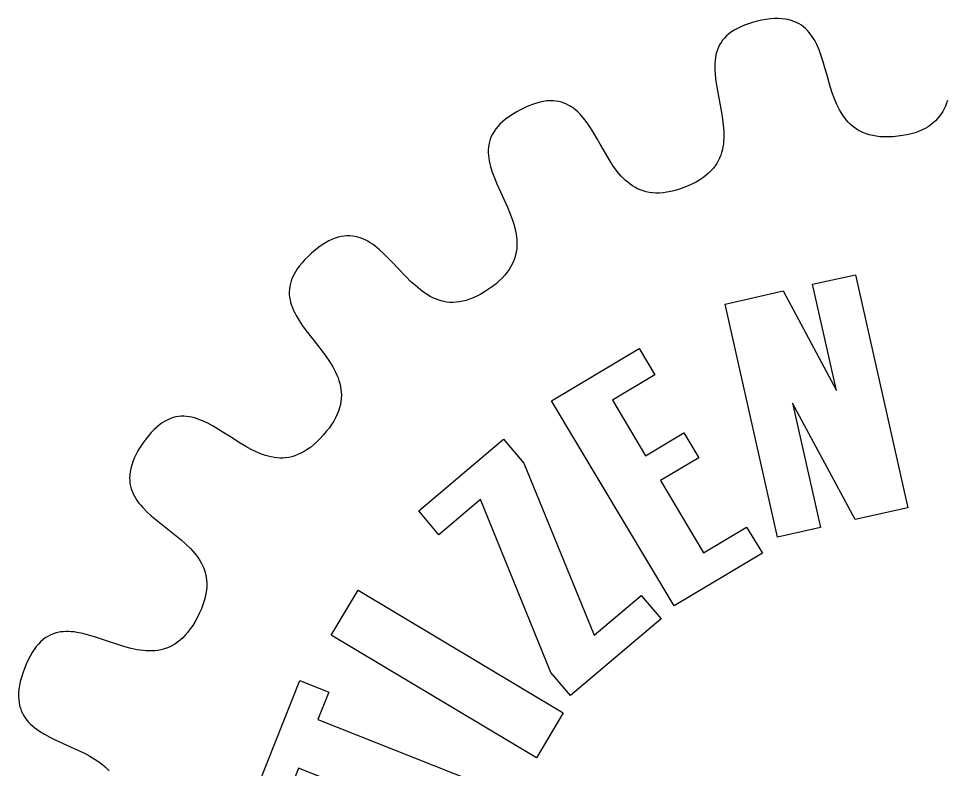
# Model space of a CAD drawing. Extents: x 6 to 265, y -82 to 305.
# Drawn here: x 16.7 to 128, y 211.4 to 301.5 of the extents above; entities that cross this region are included whole.
import ezdxf

# ---------------------------------------------------------------- set-up
doc = ezdxf.new("R2010")
doc.units = 0
doc.layers.add('PAGR', color=18, linetype='CONTINUOUS')

msp = doc.modelspace()

# ---------------------------------------------------------------- linework, layer by layer
at = {"layer": 'PAGR'}
msp.add_lwpolyline([(128.06, 291.65), (127.94, 291.31), (127.81, 290.98), (127.66, 290.66), (127.49, 290.34), (127.3, 290.04), (127.1, 289.75), (126.87, 289.48), (126.62, 289.21), (126.34, 288.96), (126.05, 288.72), (125.72, 288.5), (125.37, 288.29), (125, 288.11), (124.59, 287.93), (124.16, 287.78), (123.69, 287.64), (123.19, 287.52), (122.66, 287.43), (122.09, 287.35), (121.52, 287.3), (120.98, 287.27), (120.47, 287.27), (119.98, 287.3), (119.52, 287.35), (119.09, 287.43), (118.68, 287.53), (118.29, 287.65), (117.92, 287.8), (117.58, 287.96), (117.26, 288.14), (116.95, 288.35), (116.67, 288.57), (116.4, 288.8), (116.15, 289.05), (115.92, 289.32), (115.7, 289.6), (115.49, 289.89), (115.3, 290.2), (115.12, 290.51), (114.95, 290.84), (114.79, 291.17), (114.5, 291.86), (114.24, 292.58), (114, 293.32), (113.57, 294.82), (113.36, 295.56), (113.14, 296.29), (112.9, 297.01), (112.65, 297.7), (112.37, 298.35), (112.21, 298.66), (112.05, 298.96), (111.87, 299.25), (111.68, 299.52), (111.48, 299.78), (111.27, 300.03), (111.04, 300.26), (110.8, 300.47), (110.54, 300.67), (110.26, 300.84), (109.97, 301), (109.65, 301.13), (109.32, 301.25), (108.96, 301.34), (108.58, 301.41), (108.18, 301.45), (107.76, 301.47), (107.31, 301.46), (106.83, 301.43), (106.33, 301.36), (105.8, 301.27), (105.25, 301.15), (104.69, 301.01), (104.18, 300.85), (103.7, 300.68), (103.27, 300.49), (102.86, 300.29), (102.49, 300.09), (102.15, 299.86), (101.85, 299.63), (101.57, 299.39), (101.32, 299.13), (101.1, 298.87), (100.91, 298.6), (100.74, 298.31), (100.6, 298.02), (100.48, 297.72), (100.38, 297.41), (100.3, 297.1), (100.24, 296.78), (100.19, 296.45), (100.17, 296.11), (100.16, 295.77), (100.16, 295.42), (100.2, 294.71), (100.29, 293.98), (100.4, 293.24), (100.68, 291.72), (100.97, 290.19), (101.09, 289.42), (101.18, 288.67), (101.24, 287.92), (101.25, 287.55), (101.24, 287.18), (101.22, 286.81), (101.19, 286.46), (101.14, 286.1), (101.07, 285.75), (100.98, 285.41), (100.87, 285.07), (100.74, 284.74), (100.58, 284.41), (100.4, 284.1), (100.2, 283.79), (99.96, 283.48), (99.7, 283.19), (99.41, 282.91), (99.09, 282.63), (98.74, 282.36), (98.35, 282.11), (97.93, 281.86), (97.48, 281.63), (96.98, 281.4), (96.45, 281.19), (95.91, 281), (95.39, 280.85), (94.9, 280.73), (94.42, 280.63), (93.96, 280.57), (93.52, 280.54), (93.1, 280.54), (92.69, 280.57), (92.3, 280.62), (91.93, 280.69), (91.58, 280.79), (91.23, 280.92), (90.91, 281.06), (90.59, 281.23), (90.29, 281.41), (90, 281.61), (89.72, 281.83), (89.45, 282.06), (89.19, 282.31), (88.94, 282.58), (88.7, 282.85), (88.47, 283.14), (88.02, 283.74), (87.6, 284.38), (87.2, 285.04), (86.42, 286.39), (86.04, 287.06), (85.65, 287.72), (85.26, 288.36), (84.85, 288.96), (84.42, 289.53), (84.19, 289.79), (83.96, 290.05), (83.72, 290.28), (83.48, 290.5), (83.22, 290.71), (82.96, 290.9), (82.68, 291.06), (82.39, 291.21), (82.1, 291.34), (81.79, 291.44), (81.46, 291.52), (81.12, 291.58), (80.77, 291.61), (80.41, 291.61), (80.02, 291.59), (79.62, 291.53), (79.21, 291.45), (78.77, 291.33), (78.32, 291.18), (77.85, 291), (77.36, 290.78), (76.85, 290.53), (76.35, 290.25), (75.89, 289.97), (75.47, 289.69), (75.08, 289.41), (74.74, 289.12), (74.43, 288.83), (74.15, 288.53), (73.91, 288.23), (73.7, 287.93), (73.52, 287.62), (73.37, 287.31), (73.25, 287), (73.15, 286.68), (73.08, 286.36), (73.04, 286.04), (73.01, 285.72), (73.01, 285.39), (73.03, 285.06), (73.06, 284.73), (73.12, 284.4), (73.19, 284.06), (73.27, 283.72), (73.48, 283.04), (73.73, 282.36), (74.02, 281.66), (74.65, 280.26), (75.29, 278.84), (75.59, 278.12), (75.86, 277.41), (76.09, 276.69), (76.19, 276.34), (76.27, 275.98), (76.34, 275.62), (76.39, 275.26), (76.42, 274.91), (76.44, 274.55), (76.43, 274.19), (76.41, 273.84), (76.36, 273.48), (76.28, 273.13), (76.19, 272.78), (76.06, 272.43), (75.91, 272.08), (75.72, 271.73), (75.51, 271.38), (75.26, 271.04), (74.98, 270.69), (74.67, 270.35), (74.32, 270.01), (73.93, 269.67), (73.51, 269.33), (73.04, 269), (72.56, 268.68), (72.1, 268.41), (71.64, 268.17), (71.2, 267.96), (70.77, 267.8), (70.35, 267.66), (69.94, 267.56), (69.54, 267.48), (69.15, 267.44), (68.77, 267.42), (68.41, 267.43), (68.04, 267.47), (67.69, 267.53), (67.35, 267.61), (67.01, 267.72), (66.68, 267.84), (66.36, 267.99), (66.04, 268.15), (65.73, 268.33), (65.43, 268.53), (65.13, 268.74), (64.84, 268.96), (64.26, 269.44), (63.7, 269.95), (63.15, 270.49), (62.08, 271.62), (61.55, 272.18), (61.02, 272.73), (60.49, 273.25), (59.95, 273.74), (59.4, 274.19), (59.12, 274.39), (58.83, 274.58), (58.55, 274.75), (58.25, 274.91), (57.96, 275.05), (57.66, 275.16), (57.35, 275.26), (57.04, 275.33), (56.72, 275.38), (56.39, 275.41), (56.06, 275.41), (55.72, 275.38), (55.37, 275.33), (55.01, 275.24), (54.65, 275.12), (54.27, 274.97), (53.89, 274.79), (53.5, 274.57), (53.09, 274.32), (52.68, 274.03), (52.26, 273.7), (51.82, 273.33), (51.4, 272.94), (51.02, 272.56), (50.68, 272.18), (50.37, 271.81), (50.11, 271.45), (49.88, 271.09), (49.68, 270.73), (49.51, 270.38), (49.38, 270.03), (49.28, 269.69), (49.21, 269.36), (49.16, 269.02), (49.14, 268.69), (49.15, 268.37), (49.18, 268.04), (49.24, 267.72), (49.31, 267.4), (49.41, 267.09), (49.52, 266.78), (49.65, 266.46), (49.8, 266.16), (49.96, 265.85), (50.32, 265.24), (50.73, 264.63), (51.17, 264.02), (52.12, 262.81), (53.08, 261.59), (53.53, 260.97), (53.96, 260.34), (54.36, 259.7), (54.54, 259.37), (54.7, 259.04), (54.85, 258.71), (54.99, 258.38), (55.1, 258.04), (55.2, 257.7), (55.28, 257.35), (55.34, 257), (55.37, 256.64), (55.39, 256.28), (55.37, 255.91), (55.33, 255.54), (55.27, 255.17), (55.17, 254.78), (55.05, 254.39), (54.89, 254), (54.7, 253.59), (54.48, 253.19), (54.22, 252.77), (53.92, 252.35), (53.59, 251.92), (53.22, 251.48), (52.83, 251.06), (52.44, 250.68), (52.06, 250.33), (51.68, 250.03), (51.3, 249.76), (50.92, 249.53), (50.55, 249.33), (50.18, 249.16), (49.82, 249.02), (49.45, 248.91), (49.09, 248.83), (48.73, 248.78), (48.38, 248.75), (48.02, 248.75), (47.67, 248.77), (47.32, 248.82), (46.98, 248.88), (46.63, 248.96), (46.29, 249.06), (45.95, 249.18), (45.61, 249.31), (45.27, 249.45), (44.6, 249.78), (43.93, 250.14), (43.27, 250.54), (41.97, 251.37), (41.32, 251.79), (40.68, 252.19), (40.04, 252.57), (39.4, 252.92), (38.76, 253.22), (38.44, 253.35), (38.12, 253.46), (37.8, 253.56), (37.48, 253.64), (37.16, 253.7), (36.84, 253.75), (36.52, 253.76), (36.2, 253.76), (35.87, 253.73), (35.55, 253.68), (35.23, 253.6), (34.91, 253.49), (34.58, 253.35), (34.26, 253.18), (33.93, 252.98), (33.6, 252.74), (33.27, 252.47), (32.94, 252.16), (32.61, 251.82), (32.28, 251.43), (31.95, 251.01), (31.61, 250.54), (31.29, 250.07), (31.01, 249.6), (30.77, 249.15), (30.57, 248.72), (30.39, 248.3), (30.26, 247.9), (30.15, 247.5), (30.07, 247.12), (30.03, 246.76), (30.01, 246.4), (30.02, 246.05), (30.05, 245.72), (30.11, 245.39), (30.2, 245.08), (30.3, 244.77), (30.43, 244.47), (30.58, 244.18), (30.74, 243.9), (30.93, 243.62), (31.13, 243.35), (31.35, 243.09), (31.58, 242.83), (32.07, 242.32), (32.61, 241.83), (33.18, 241.35), (34.39, 240.4), (35.61, 239.44), (36.2, 238.95), (36.76, 238.44), (37.3, 237.91), (37.55, 237.64), (37.78, 237.36), (38.01, 237.08), (38.22, 236.78), (38.41, 236.48), (38.59, 236.17), (38.75, 235.86), (38.89, 235.53), (39.01, 235.19), (39.1, 234.84), (39.18, 234.48), (39.23, 234.11), (39.25, 233.73), (39.25, 233.33), (39.22, 232.92), (39.16, 232.5), (39.07, 232.07), (38.95, 231.61), (38.8, 231.15), (38.61, 230.66), (38.39, 230.17), (38.14, 229.65), (37.86, 229.15), (37.57, 228.68), (37.28, 228.26), (36.98, 227.87), (36.68, 227.51), (36.37, 227.2), (36.06, 226.91), (35.74, 226.66), (35.42, 226.44), (35.09, 226.24), (34.76, 226.08), (34.42, 225.94), (34.08, 225.83), (33.74, 225.74), (33.4, 225.68), (33.05, 225.63), (32.7, 225.61), (32.34, 225.61), (31.99, 225.62), (31.63, 225.65), (31.27, 225.7), (30.9, 225.75), (30.18, 225.91), (29.45, 226.1), (28.71, 226.33), (27.25, 226.82), (26.52, 227.07), (25.8, 227.31), (25.09, 227.52), (24.39, 227.7), (23.7, 227.84), (23.36, 227.89), (23.02, 227.92), (22.69, 227.94), (22.36, 227.94), (22.03, 227.92), (21.71, 227.89), (21.4, 227.83), (21.09, 227.75), (20.78, 227.64), (20.48, 227.51), (20.19, 227.35), (19.9, 227.17), (19.62, 226.96), (19.34, 226.71), (19.07, 226.44), (18.81, 226.13), (18.56, 225.78), (18.31, 225.41), (18.07, 224.99), (17.84, 224.54), (17.61, 224.04), (17.4, 223.51), (17.2, 222.97), (17.04, 222.45), (16.91, 221.96), (16.82, 221.48), (16.75, 221.04), (16.71, 220.61), (16.7, 220.2), (16.72, 219.81), (16.76, 219.44), (16.82, 219.09), (16.92, 218.76), (17.03, 218.44), (17.16, 218.14), (17.32, 217.85), (17.5, 217.58), (17.69, 217.32), (17.9, 217.07), (18.13, 216.84), (18.38, 216.62), (18.63, 216.4), (18.91, 216.2), (19.19, 216), (19.79, 215.63), (20.43, 215.28), (21.1, 214.95), (22.49, 214.32), (23.9, 213.68), (24.59, 213.35), (25.26, 212.99), (25.9, 212.61), (26.21, 212.4), (26.5, 212.19), (26.79, 211.97), (27.06, 211.73), (27.32, 211.49), (27.57, 211.23)], dxfattribs=at)
for points in [[(123.31, 242.8), (116.99, 241.38), (109.46, 255.33), (112.82, 240.44), (107.69, 239.28), (101.39, 267.23), (108.37, 268.81), (114.75, 256.85), (111.88, 269.6), (117.01, 270.75)], [(105.86, 237.33), (95.29, 231.02), (80.6, 255.62), (91.1, 261.89), (92.98, 258.73), (87.89, 255.69), (91.86, 249.03), (96.46, 251.78), (98.24, 248.79), (93.64, 246.05), (98.81, 237.4), (103.97, 240.48)], [(93.71, 229.45), (82.86, 220.27), (80.51, 223.05), (72.07, 243.78), (67.09, 239.56), (64.67, 242.41), (74.83, 251.01), (77.27, 248.13), (85.7, 227.49), (91.33, 232.26)], [(82, 218.21), (78.77, 212.81), (54.18, 227.52), (57.41, 232.92)], [(53.89, 220.68), (52.59, 217.41), (75.75, 208.21), (73.43, 202.36), (50.27, 211.56), (48.97, 208.29), (45.5, 209.67), (50.42, 222.06)]]:
    msp.add_lwpolyline(points, close=True, dxfattribs=at)

doc.saveas('drawing.dxf')
